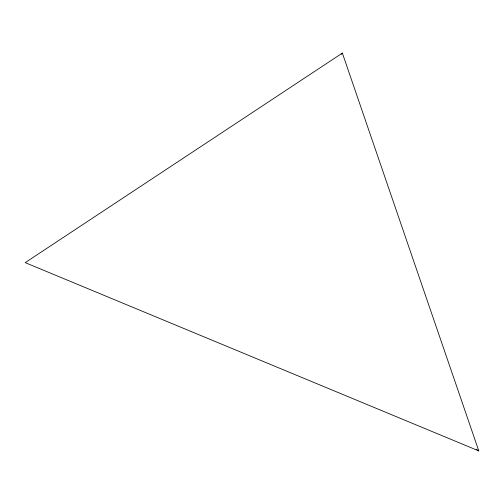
<?xml version="1.0" encoding="UTF-8"?>
<svg xmlns="http://www.w3.org/2000/svg" width="504" height="504" viewBox="0 0 504 504"><rect width="100%" height="100%" fill="white"/><g stroke="black" fill="none" stroke-linecap="round" stroke-linejoin="round"><path stroke-width="0.76" d="M341.397 54.331L342.361 53.09L478.8 450.91L25.2 262.634L342.361 53.09M476.167 449.19L478.8 450.91"/></g></svg>
